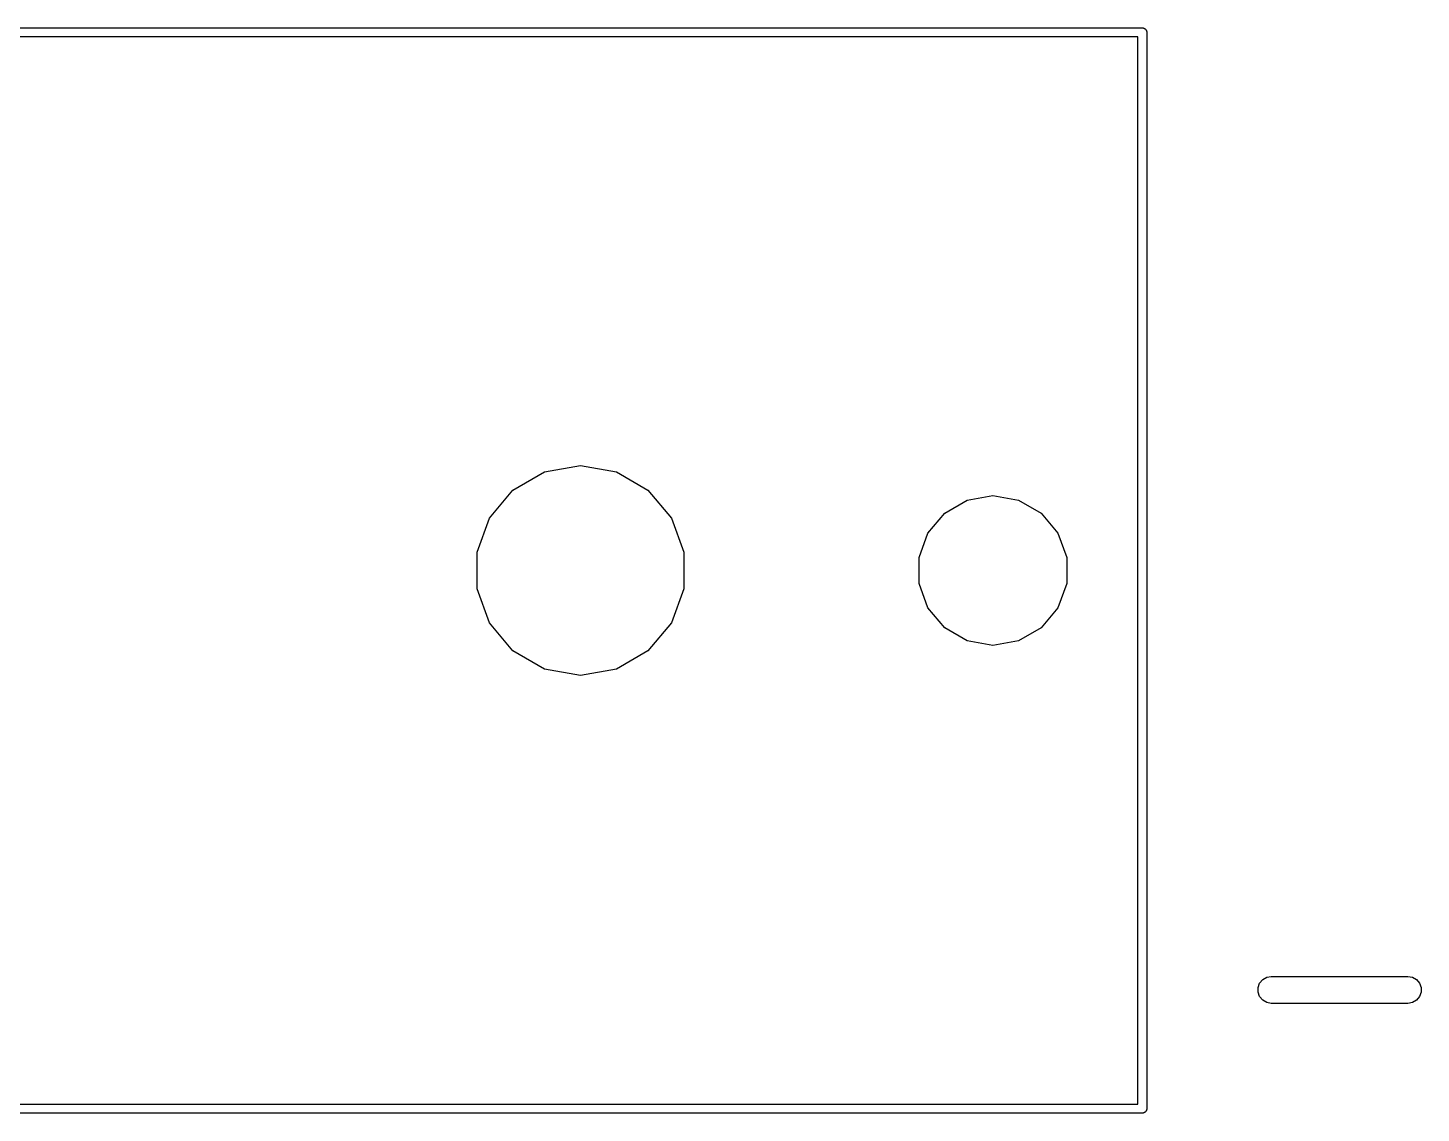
# Model space of a CAD drawing. Extents: x 142.1 to 238.7, y -137.2 to -60.7.
# Drawn here: x 184.75 to 208.05, y -137.18 to -119.03 of the extents above; entities that cross this region are included whole.
import ezdxf

# ---------------------------------------------------------------- set-up
doc = ezdxf.new("R2010")
doc.units = 0
doc.header["$MEASUREMENT"] = 0
doc.layers.add('BLACK', color=7, linetype='CONTINUOUS')

msp = doc.modelspace()

# ---------------------------------------------------------------- linework, layer by layer
at = {"layer": 'Black'}
for p, q in [((163.051, -119.025), (203.39, -119.025)), ((203.39, -119.025), (203.396, -119.026)), ((203.396, -119.026), (203.403, -119.026)), ((203.403, -119.026), (203.409, -119.028)), ((203.409, -119.028), (203.416, -119.03)), ((203.416, -119.03), (203.421, -119.033)), ((203.421, -119.033), (203.427, -119.035)), ((203.427, -119.035), (203.433, -119.039)), ((203.433, -119.039), (203.438, -119.043)), ((203.438, -119.043), (203.442, -119.048)), ((203.442, -119.048), (203.447, -119.052)), ((203.447, -119.052), (203.451, -119.057)), ((203.451, -119.057), (203.455, -119.062)), ((203.455, -119.062), (203.457, -119.069)), ((203.457, -119.069), (203.46, -119.074)), ((203.46, -119.074), (203.462, -119.081)), ((203.462, -119.081), (203.464, -119.087)), ((203.464, -119.087), (203.464, -119.094)), ((203.464, -119.094), (203.465, -119.1)), ((203.465, -119.1), (203.465, -137.1)), ((203.315, -119.175), (163.414, -119.175)), ((203.315, -137.025), (203.315, -119.175)), ((192.861, -126.754), (193.389, -126.449)), ((193.389, -126.449), (193.99, -126.343)), ((193.99, -126.343), (194.591, -126.449)), ((194.591, -126.449), (195.119, -126.754)), ((192.469, -127.222), (192.861, -126.754)), ((195.119, -126.754), (195.511, -127.222)), ((200.083, -127.139), (200.461, -126.921)), ((200.461, -126.921), (200.89, -126.845)), ((200.89, -126.845), (201.319, -126.921)), ((201.319, -126.921), (201.697, -127.139)), ((192.26, -127.795), (192.469, -127.222)), ((195.511, -127.222), (195.72, -127.795)), ((199.803, -127.473), (200.083, -127.139)), ((201.697, -127.139), (201.977, -127.473)), ((199.654, -127.882), (199.803, -127.473)), ((201.977, -127.473), (202.126, -127.882)), ((192.26, -128.405), (192.26, -127.795)), ((195.72, -127.795), (195.72, -128.405)), ((199.654, -128.318), (199.654, -127.882)), ((202.126, -127.882), (202.126, -128.318)), ((192.469, -128.978), (192.26, -128.405)), ((195.72, -128.405), (195.511, -128.978)), ((199.803, -128.727), (199.654, -128.318)), ((202.126, -128.318), (201.977, -128.727)), ((200.083, -129.061), (199.803, -128.727)), ((201.977, -128.727), (201.697, -129.061)), ((192.861, -129.446), (192.469, -128.978)), ((195.511, -128.978), (195.119, -129.446)), ((200.461, -129.279), (200.083, -129.061)), ((201.697, -129.061), (201.319, -129.279)), ((200.89, -129.355), (200.461, -129.279)), ((201.319, -129.279), (200.89, -129.355)), ((193.389, -129.751), (192.861, -129.446)), ((195.119, -129.446), (194.591, -129.751)), ((193.99, -129.857), (193.389, -129.751)), ((194.591, -129.751), (193.99, -129.857)), ((205.352, -135.002), (205.403, -134.942)), ((205.403, -134.942), (205.47, -134.903)), ((205.47, -134.903), (205.547, -134.889)), ((205.547, -134.889), (207.833, -134.889)), ((207.833, -134.889), (207.91, -134.903)), ((207.91, -134.903), (207.977, -134.942)), ((207.977, -134.942), (208.028, -135.002)), ((205.326, -135.075), (205.352, -135.002)), ((205.326, -135.153), (205.326, -135.075)), ((205.352, -135.227), (205.326, -135.153)), ((208.028, -135.002), (208.054, -135.075)), ((208.054, -135.153), (208.028, -135.227)), ((208.054, -135.075), (208.054, -135.153)), ((205.403, -135.287), (205.352, -135.227)), ((205.47, -135.326), (205.403, -135.287)), ((205.547, -135.339), (205.47, -135.326)), ((207.833, -135.339), (205.547, -135.339)), ((207.91, -135.326), (207.833, -135.339)), ((207.977, -135.287), (207.91, -135.326)), ((208.028, -135.227), (207.977, -135.287)), ((160.465, -137.025), (203.315, -137.025)), ((203.39, -137.175), (160.39, -137.175)), ((203.396, -137.174), (203.39, -137.175)), ((203.403, -137.174), (203.396, -137.174)), ((203.409, -137.172), (203.403, -137.174)), ((203.416, -137.17), (203.409, -137.172)), ((203.421, -137.167), (203.416, -137.17)), ((203.427, -137.165), (203.421, -137.167)), ((203.433, -137.161), (203.427, -137.165)), ((203.438, -137.157), (203.433, -137.161)), ((203.442, -137.152), (203.438, -137.157)), ((203.447, -137.148), (203.442, -137.152)), ((203.451, -137.143), (203.447, -137.148)), ((203.455, -137.137), (203.451, -137.143)), ((203.457, -137.131), (203.455, -137.137)), ((203.46, -137.126), (203.457, -137.131)), ((203.462, -137.119), (203.46, -137.126)), ((203.464, -137.113), (203.462, -137.119)), ((203.465, -137.1), (203.464, -137.106)), ((203.464, -137.106), (203.464, -137.113))]:
    msp.add_line(p, q, dxfattribs=at)

doc.saveas('drawing.dxf')
